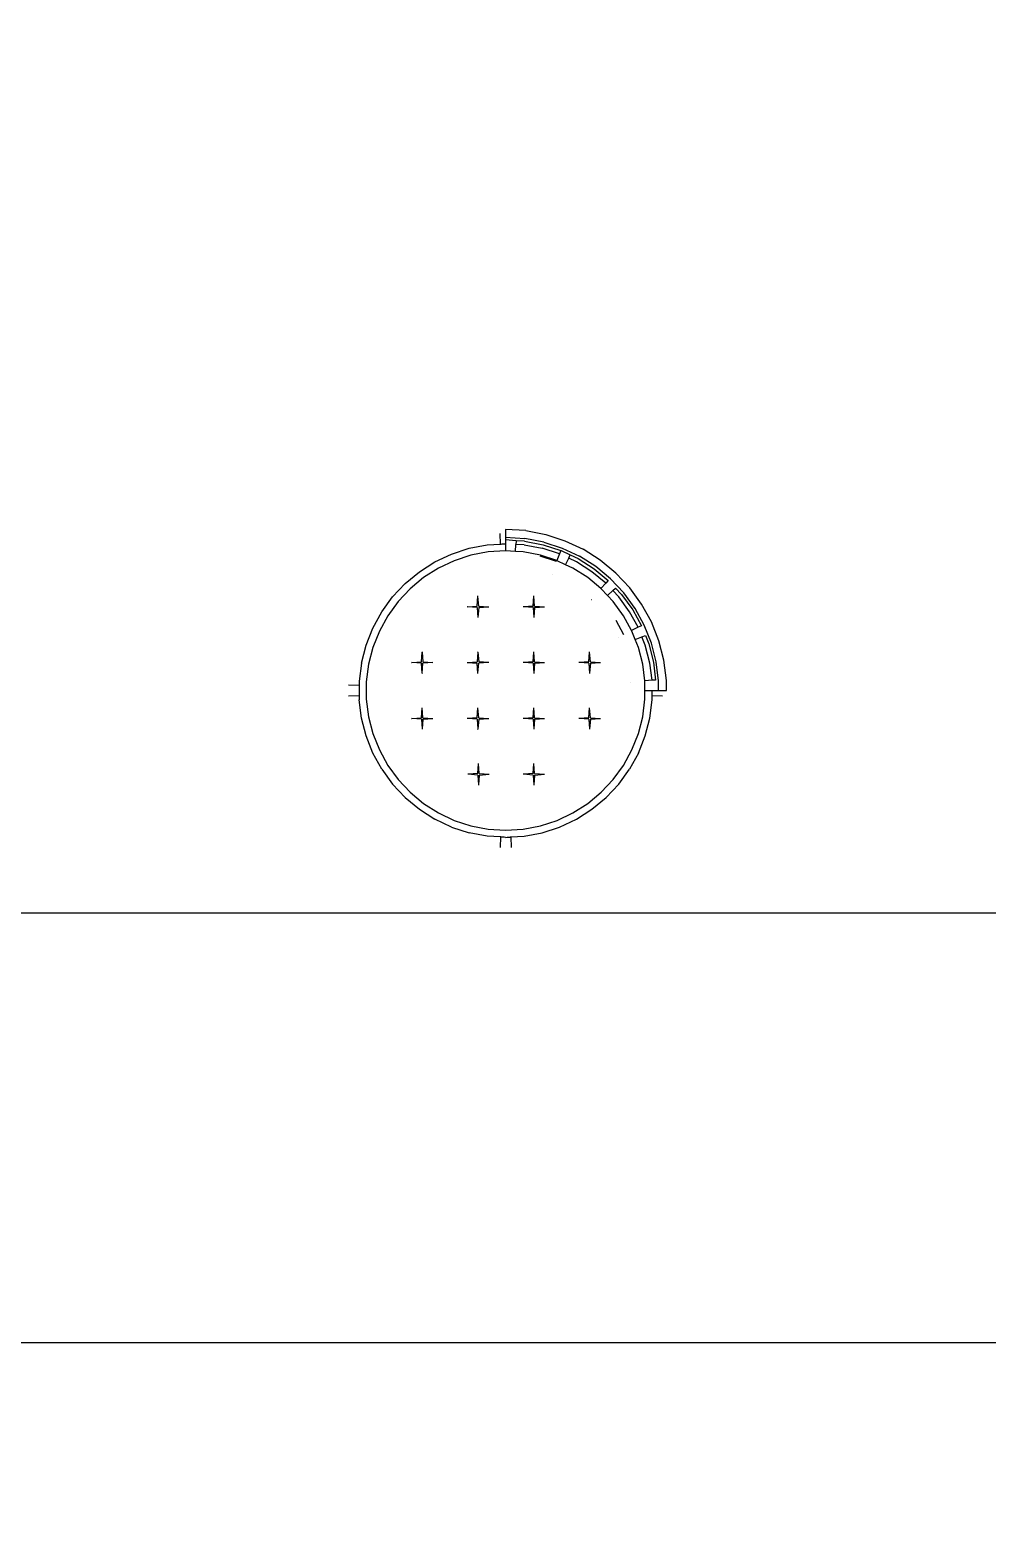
# Model space of a CAD drawing. Header units: millimetres. Extents: x -1966 to 205283, y -140015 to 7000.
# Drawn here: x 93006 to 94343, y -16815 to -14724 of the extents above; entities that cross this region are included whole.
import ezdxf

# ---------------------------------------------------------------- set-up
doc = ezdxf.new("R2010")
doc.units = ezdxf.units.MM
doc.header["$LTSCALE"] = 1000
doc.layers.add('草图平面 01', color=7, linetype='Continuous')

msp = doc.modelspace()

# ---------------------------------------------------------------- hatches: boundary and pattern name
h = msp.add_hatch()
h.set_pattern_fill('ANSI32', color=256)
h.set_pattern_definition([(45, (-300.8124, 21923.082), (-3.36759605, 3.36759605), []), (45, (-298.5674, 21923.082), (-3.36759605, 3.36759605), [])])
h.paths.add_polyline_path([(91775.1, -11556.3), (85475.1, -11556.3), (85475.1, -14456.3), (85675.1, -14456.3), (85675.1, -13956.3), (85675.1, -11756.3), (91775.1, -11756.3)])
h.paths.add_polyline_path([(85475.1, -17576.5), (85475.1, -17713.6, 0.468176), (88775.1, -22150.7), (90477.3, -25756.3), (91477.3, -25756.3), (96875.1, -25756.3), (96875.1, -25656.3), (96875.1, -25556.3), (90698.4, -25556.3), (90602.7, -25556.3), (88975.1, -22156.3), (88975.1, -21156.3), (88775.1, -21156.3), (88775.1, -21950.4, -0.465706), (85665.7, -17776.5), (87775.1, -17776.5), (87775.1, -17576.5), (85668.5, -17576.5), (85675.1, -17076.5), (85675.1, -15356.3), (85475.1, -15356.3)])
h.paths.add_polyline_path([(100725.1, -25556.3), (98875.1, -25556.3), (98875.1, -25756.3), (101675.1, -25756.3), (101675.1, -25356.3), (101475.1, -25356.3), (101475.1, -25556.3)])
h.paths.add_polyline_path([(101675.1, -11556.3), (101275.1, -11556.3), (101275.1, -11756.3), (101475.1, -11756.3), (101475.1, -11956.3), (101675.1, -11956.3)])

# ---------------------------------------------------------------- linework, layer by layer
for p, q in [((93663.2, -15441.4), (93662.7, -15426.7)), ((93670.3, -15421), (93670.3, -15421.1)), ((93698.5, -15422.7), (93670.3, -15421)), ((93670.3, -15421.1), (93670.3, -15431.9)), ((93670.3, -15431.9), (93670.3, -15435.8)), ((93670.3, -15431.9), (93697.2, -15433.6)), ((93685, -15436.8), (93670.3, -15435.8)), ((93670.3, -15435.8), (93670.3, -15441)), ((93685, -15436.8), (93684.6, -15441.9)), ((93696.7, -15437.5), (93685, -15436.8)), ((93696.7, -15437.5), (93722.6, -15442.4)), ((93723.6, -15438.7), (93697.2, -15433.6)), ((93698.5, -15422.7), (93726.3, -15428)), ((93726.3, -15428), (93753.2, -15436.8)), ((93753.2, -15436.8), (93778.7, -15448.8)), ((93571.6, -15466.3), (93594.9, -15455.4)), ((93594.9, -15455.4), (93619.4, -15447.4)), ((93621.8, -15457.1), (93598.6, -15464.7)), ((93619.4, -15447.4), (93644.7, -15442.6)), ((93645.9, -15452.5), (93621.8, -15457.1)), ((93644.7, -15442.6), (93663.2, -15441.4)), ((93670.3, -15451), (93645.9, -15452.5)), ((93663.2, -15441.4), (93663.4, -15441.4)), ((93663.4, -15441.4), (93664.2, -15441.4)), ((93664.2, -15441.4), (93665.3, -15441.3)), ((93665.3, -15441.3), (93666.7, -15441.2)), ((93666.7, -15441.2), (93668.2, -15441.1)), ((93668.2, -15441.1), (93670.3, -15441)), ((93670.3, -15441), (93670.3, -15451)), ((93683.9, -15451.8), (93670.3, -15451)), ((93683.9, -15451.8), (93684.6, -15441.9)), ((93694.8, -15452.5), (93683.9, -15451.8)), ((93696, -15442.6), (93684.6, -15441.9)), ((93718.8, -15457.1), (93694.8, -15452.5)), ((93696, -15442.6), (93721.3, -15447.4)), ((93741.6, -15466), (93718.5, -15458.5)), ((93741.8, -15464.6), (93718.8, -15457.1)), ((93745.5, -15455.3), (93721.3, -15447.4)), ((93722.6, -15442.4), (93747.4, -15450.5)), ((93723.6, -15438.7), (93749.1, -15447)), ((93745.5, -15455.3), (93741.8, -15464.6)), ((93747.4, -15450.5), (93745.5, -15455.3)), ((93747.4, -15450.5), (93747.7, -15450.6)), ((93747.7, -15450.6), (93760.6, -15456.7)), ((93749.1, -15447), (93773.5, -15458.4)), ((93758.4, -15461.3), (93760.6, -15456.7)), ((93760.6, -15456.7), (93771.6, -15461.8)), ((93796.1, -15472.8), (93773.5, -15458.4)), ((93802.6, -15463.9), (93778.7, -15448.8)), ((93549.8, -15480.1), (93571.6, -15466.3)), ((93576.4, -15475.1), (93555.7, -15488.2)), ((93598.6, -15464.7), (93576.4, -15475.1)), ((93742.1, -15464.7), (93741.8, -15464.6)), ((93754.1, -15470.3), (93742.1, -15464.7)), ((93754.1, -15470.3), (93758.4, -15461.3)), ((93764.3, -15475.1), (93754.1, -15470.3)), ((93769.1, -15466.3), (93758.4, -15461.3)), ((93785, -15488.2), (93764.3, -15475.1)), ((93790.8, -15480.1), (93769.1, -15466.3)), ((93771.6, -15461.8), (93793.9, -15476)), ((93793.9, -15476), (93813.6, -15492.3)), ((93816.9, -15489.9), (93796.1, -15472.8)), ((93824.4, -15481.9), (93802.6, -15463.9)), ((93512.4, -15515.3), (93530, -15496.5)), ((93530, -15496.5), (93549.8, -15480.1)), ((93555.7, -15488.2), (93536.9, -15503.8)), ((93735.4, -15484.3), (93735.4, -15484.4)), ((93803.3, -15503.4), (93785, -15488.2)), ((93810.1, -15496.1), (93790.8, -15480.1)), ((93810.1, -15496.1), (93803.3, -15503.4)), ((93813.6, -15492.3), (93810.1, -15496.1)), ((93835.3, -15509.5), (93816.9, -15489.9)), ((93843.7, -15502.5), (93824.4, -15481.9)), ((93497.3, -15536.1), (93512.4, -15515.3)), ((93520.1, -15521.7), (93505.7, -15541.5)), ((93536.9, -15503.8), (93520.1, -15521.7)), ((93630.7, -15528), (93631.7, -15514.3)), ((93631.7, -15514.3), (93631.7, -15514)), ((93632.7, -15528), (93631.7, -15514.3)), ((93708.7, -15528), (93709.7, -15514.3)), ((93709.7, -15514.3), (93709.7, -15514)), ((93710.7, -15528), (93709.7, -15514.3)), ((93790.1, -15519.4), (93790, -15519.4)), ((93803.8, -15503.8), (93803.3, -15503.4)), ((93812.7, -15513.2), (93803.8, -15503.8)), ((93812.7, -15513.2), (93820, -15506.4)), ((93820.6, -15521.7), (93812.7, -15513.2)), ((93820, -15506.4), (93823.7, -15502.9)), ((93828.3, -15515.3), (93820, -15506.4)), ((93835, -15541.5), (93820.6, -15521.7)), ((93823.7, -15502.9), (93832.3, -15512)), ((93843.4, -15536.1), (93828.3, -15515.3)), ((93832.3, -15512), (93847.8, -15533.4)), ((93851.1, -15531.3), (93835.3, -15509.5)), ((93860.3, -15525.4), (93843.7, -15502.5)), ((93484.9, -15558.7), (93497.3, -15536.1)), ((93505.7, -15541.5), (93493.9, -15562.9)), ((93617.1, -15529), (93616.7, -15529)), ((93617.1, -15529), (93630.7, -15528)), ((93630.7, -15530), (93617.1, -15529)), ((93630.7, -15530), (93631.7, -15544)), ((93632.7, -15530), (93631.7, -15544)), ((93632.7, -15528), (93646.4, -15529)), ((93632.7, -15530), (93646.4, -15529)), ((93646.4, -15529), (93646.7, -15529)), ((93695.1, -15529), (93694.7, -15529)), ((93708.7, -15528), (93695.1, -15529)), ((93708.7, -15530), (93695.1, -15529)), ((93708.7, -15530), (93709.7, -15543.6)), ((93710.7, -15530), (93709.7, -15543.6)), ((93710.7, -15528), (93724.4, -15529)), ((93710.7, -15530), (93724.4, -15529)), ((93724.4, -15529), (93724.7, -15529)), ((93846.3, -15562), (93835, -15541.5)), ((93855.3, -15557.7), (93843.4, -15536.1)), ((93847.8, -15533.4), (93860, -15555.5)), ((93864, -15554.8), (93851.1, -15531.3)), ((93873.9, -15550.2), (93860.3, -15525.4)), ((93475.4, -15582.6), (93484.9, -15558.7)), ((93493.9, -15562.9), (93484.9, -15585.7)), ((93709.7, -15543.6), (93709.7, -15544)), ((93835.6, -15568.2), (93824.5, -15548.1)), ((93855.3, -15557.7), (93846.3, -15562)), ((93846.8, -15562.9), (93846.3, -15562)), ((93851.4, -15574.6), (93846.8, -15562.9)), ((93860, -15555.5), (93855.3, -15557.7)), ((93873.9, -15579.8), (93864, -15554.8)), ((93884.3, -15576.4), (93873.9, -15550.2)), ((93469, -15607.6), (93475.4, -15582.6)), ((93828.1, -15572), (93828.1, -15572)), ((93851.4, -15574.6), (93860.7, -15571)), ((93855.8, -15585.7), (93851.4, -15574.6)), ((93860.7, -15571), (93865.5, -15569.1)), ((93865.3, -15582.6), (93860.7, -15571)), ((93871.7, -15607.6), (93865.3, -15582.6)), ((93865.5, -15569.1), (93870.2, -15581)), ((93870.2, -15581), (93876.8, -15606.6)), ((93880.6, -15605.9), (93873.9, -15579.8)), ((93891.4, -15603.8), (93884.3, -15576.4)), ((93484.9, -15585.7), (93478.8, -15609.4)), ((93552.7, -15606), (93553.7, -15592.3)), ((93553.7, -15592), (93553.7, -15592.3)), ((93553.7, -15592.3), (93554.7, -15606)), ((93631.7, -15592.3), (93630.7, -15606)), ((93631.7, -15592.3), (93631.7, -15592)), ((93631.7, -15592.3), (93632.7, -15606)), ((93708.7, -15606), (93709.7, -15592.3)), ((93709.7, -15592.3), (93709.7, -15592)), ((93710.7, -15606), (93709.7, -15592.3)), ((93786.7, -15606), (93787.7, -15592.3)), ((93787.7, -15592.3), (93787.7, -15592)), ((93788.7, -15606), (93787.7, -15592.3)), ((93861.9, -15609.4), (93855.8, -15585.7)), ((93894.9, -15631.8), (93891.4, -15603.8)), ((93469, -15607.6), (93465.7, -15633.1)), ((93478.8, -15609.4), (93475.7, -15633.7)), ((93538.7, -15607), (93539.1, -15607)), ((93539.1, -15607), (93552.7, -15606)), ((93552.7, -15608), (93539.1, -15607)), ((93553.7, -15621.6), (93552.7, -15608)), ((93553.7, -15621.6), (93554.7, -15608)), ((93553.7, -15621.6), (93553.7, -15622)), ((93554.7, -15606), (93568.4, -15607)), ((93568.4, -15607), (93554.7, -15608)), ((93568.4, -15607), (93568.7, -15607)), ((93616.7, -15607), (93617.1, -15607)), ((93617.1, -15607), (93630.7, -15606)), ((93617.1, -15607), (93630.7, -15608)), ((93631.7, -15621.6), (93630.7, -15608)), ((93631.7, -15621.6), (93632.7, -15608)), ((93631.7, -15622), (93631.7, -15621.6)), ((93646.4, -15607), (93632.7, -15606)), ((93646.4, -15607), (93632.7, -15608)), ((93646.7, -15607), (93646.4, -15607)), ((93695.1, -15607), (93694.7, -15607)), ((93708.7, -15606), (93695.1, -15607)), ((93708.7, -15608), (93695.1, -15607)), ((93708.7, -15608), (93709.7, -15621.6)), ((93710.7, -15608), (93709.7, -15621.6)), ((93709.7, -15621.6), (93709.7, -15622)), ((93710.7, -15606), (93724.4, -15607)), ((93710.7, -15608), (93724.4, -15607)), ((93724.4, -15607), (93724.7, -15607)), ((93773.1, -15607), (93772.7, -15607)), ((93786.7, -15606), (93773.1, -15607)), ((93786.7, -15608), (93773.1, -15607)), ((93786.7, -15608), (93787.7, -15621.6)), ((93788.7, -15608), (93787.7, -15621.6)), ((93787.7, -15621.6), (93787.7, -15622)), ((93788.7, -15606), (93802.4, -15607)), ((93788.7, -15608), (93802.4, -15607)), ((93802.4, -15607), (93802.7, -15607)), ((93864.8, -15632.4), (93861.9, -15609.4)), ((93874.8, -15631.7), (93871.7, -15607.6)), ((93876.8, -15606.6), (93879.9, -15631.3)), ((93883.9, -15632.5), (93880.6, -15605.9)), ((93465.7, -15638.8), (93451, -15638.3)), ((93465.7, -15633.1), (93465.7, -15638.8)), ((93465.7, -15638.8), (93465.7, -15639.1)), ((93465.7, -15639.1), (93465.7, -15639.8)), ((93465.7, -15639.8), (93465.7, -15640.9)), ((93465.7, -15640.9), (93465.7, -15642.3)), ((93465.7, -15642.3), (93465.7, -15643.8)), ((93465.7, -15643.8), (93465.7, -15648.1)), ((93475.7, -15633.7), (93475.7, -15658.2)), ((93844.2, -15635), (93844.2, -15635)), ((93874.8, -15631.7), (93864.8, -15632.4)), ((93865, -15633.7), (93864.8, -15632.4)), ((93865, -15646), (93865, -15633.7)), ((93865, -15646), (93874.9, -15646)), ((93865, -15658.2), (93865, -15646)), ((93879.9, -15631.3), (93874.8, -15631.7)), ((93874.9, -15646), (93883.9, -15646)), ((93874.9, -15648.1), (93874.9, -15646)), ((93883.9, -15646), (93883.9, -15632.5)), ((93883.9, -15646), (93894.7, -15646)), ((93894.7, -15646), (93894.9, -15646)), ((93894.9, -15646), (93894.9, -15631.8)), ((93451, -15653.6), (93465.7, -15653.1)), ((93465.7, -15648.1), (93465.7, -15649.7)), ((93465.7, -15649.7), (93465.7, -15651)), ((93465.7, -15651), (93465.7, -15652.2)), ((93465.7, -15652.2), (93465.7, -15652.9)), ((93465.7, -15652.9), (93465.7, -15653.1)), ((93465.7, -15653.1), (93465.7, -15658.8)), ((93469, -15684.4), (93465.7, -15658.8)), ((93475.7, -15658.2), (93478.8, -15682.5)), ((93861.9, -15682.5), (93865, -15658.2)), ((93871.7, -15684.4), (93874.9, -15658.8)), ((93874.9, -15649.7), (93874.9, -15648.1)), ((93874.9, -15651), (93874.9, -15649.7)), ((93874.9, -15652.2), (93874.9, -15651)), ((93874.9, -15652.9), (93874.9, -15652.2)), ((93874.9, -15653.1), (93874.9, -15652.9)), ((93874.9, -15658.8), (93874.9, -15653.1)), ((93874.9, -15653.1), (93889.6, -15653.6)), ((93475.4, -15709.3), (93469, -15684.4)), ((93478.8, -15682.5), (93484.9, -15706.2)), ((93538.7, -15685), (93539.1, -15685)), ((93539.1, -15685), (93552.7, -15684)), ((93552.7, -15686), (93539.1, -15685)), ((93552.7, -15684), (93553.7, -15670.3)), ((93552.7, -15686), (93553.7, -15699.6)), ((93553.7, -15670.3), (93553.7, -15670)), ((93554.7, -15684), (93553.7, -15670.3)), ((93554.7, -15686), (93553.7, -15699.6)), ((93554.7, -15684), (93568.4, -15685)), ((93554.7, -15686), (93568.4, -15685)), ((93568.4, -15685), (93568.7, -15685)), ((93616.4, -15685), (93616.7, -15685)), ((93617.1, -15685), (93616.7, -15685)), ((93630.7, -15684), (93617.1, -15685)), ((93630.7, -15686), (93617.1, -15685)), ((93630.7, -15684), (93631.7, -15670.3)), ((93630.7, -15686), (93631.7, -15699.6)), ((93631.7, -15670.3), (93631.7, -15670)), ((93632.7, -15684), (93631.7, -15670.3)), ((93632.7, -15686), (93631.7, -15699.6)), ((93632.7, -15684), (93646.4, -15685)), ((93632.7, -15686), (93646.4, -15685)), ((93646.4, -15685), (93646.7, -15685)), ((93695.1, -15685), (93694.7, -15685)), ((93708.7, -15684), (93695.1, -15685)), ((93708.7, -15686), (93695.1, -15685)), ((93708.7, -15684), (93709.7, -15670.3)), ((93708.7, -15686), (93709.7, -15699.6)), ((93709.7, -15670.3), (93709.7, -15670)), ((93710.7, -15684), (93709.7, -15670.3)), ((93710.7, -15686), (93709.7, -15699.6)), ((93710.7, -15684), (93724.4, -15685)), ((93710.7, -15686), (93724.4, -15685)), ((93724.4, -15685), (93724.7, -15685)), ((93773.1, -15685), (93772.7, -15685)), ((93786.7, -15684), (93773.1, -15685)), ((93786.7, -15686), (93773.1, -15685)), ((93786.7, -15684), (93787.7, -15670.3)), ((93786.7, -15686), (93787.7, -15699.6)), ((93787.7, -15670.3), (93787.7, -15670)), ((93788.7, -15684), (93787.7, -15670.3)), ((93788.7, -15686), (93787.7, -15699.6)), ((93788.7, -15684), (93802.4, -15685)), ((93788.7, -15686), (93802.4, -15685)), ((93802.4, -15685), (93802.7, -15685)), ((93855.8, -15706.2), (93861.9, -15682.5)), ((93865.3, -15709.3), (93871.7, -15684.4)), ((93484.9, -15733.3), (93475.4, -15709.3)), ((93484.9, -15706.2), (93493.9, -15729)), ((93553.7, -15699.6), (93553.7, -15700)), ((93631.7, -15699.6), (93631.7, -15700)), ((93631.7, -15700.3), (93631.7, -15700)), ((93709.7, -15699.6), (93709.7, -15700)), ((93787.7, -15699.6), (93787.7, -15700)), ((93846.8, -15729), (93855.8, -15706.2)), ((93855.8, -15733.3), (93865.3, -15709.3)), ((93493.9, -15729), (93505.7, -15750.5)), ((93835, -15750.5), (93846.8, -15729)), ((93497.3, -15755.8), (93484.9, -15733.3)), ((93505.7, -15750.5), (93520.1, -15770.3)), ((93631.4, -15762), (93632.4, -15748.3)), ((93632.4, -15748.3), (93632.4, -15748)), ((93633.4, -15762), (93632.4, -15748.3)), ((93708.7, -15762), (93709.7, -15748.3)), ((93709.7, -15748.3), (93709.7, -15748)), ((93710.7, -15762), (93709.7, -15748.3)), ((93820.6, -15770.3), (93835, -15750.5)), ((93855.8, -15733.3), (93843.4, -15755.8)), ((93497.3, -15755.8), (93512.4, -15776.6)), ((93520.1, -15770.3), (93536.9, -15788.1)), ((93617.8, -15763), (93617.4, -15763)), ((93631.4, -15762), (93617.8, -15763)), ((93631.4, -15764), (93617.8, -15763)), ((93631.4, -15764), (93632.4, -15777.6)), ((93633.4, -15764), (93632.4, -15777.6)), ((93633.4, -15762), (93647.1, -15763)), ((93633.4, -15764), (93647.1, -15763)), ((93647.1, -15763), (93647.4, -15763)), ((93695.1, -15763), (93694.7, -15763)), ((93708.7, -15762), (93695.1, -15763)), ((93708.7, -15764), (93695.1, -15763)), ((93708.7, -15764), (93709.7, -15777.6)), ((93710.7, -15764), (93709.7, -15777.6)), ((93710.7, -15762), (93724.4, -15763)), ((93710.7, -15764), (93724.4, -15763)), ((93724.4, -15763), (93724.7, -15763)), ((93803.8, -15788.1), (93820.6, -15770.3)), ((93828.3, -15776.6), (93843.4, -15755.8)), ((93530, -15795.4), (93512.4, -15776.6)), ((93536.9, -15788.1), (93555.7, -15803.7)), ((93632.4, -15777.6), (93632.4, -15778)), ((93709.7, -15777.6), (93709.7, -15778)), ((93785, -15803.7), (93803.8, -15788.1)), ((93810.7, -15795.4), (93828.3, -15776.6)), ((93530, -15795.4), (93549.8, -15811.8)), ((93549.8, -15811.8), (93571.6, -15825.6)), ((93555.7, -15803.7), (93576.4, -15816.8)), ((93764.3, -15816.8), (93785, -15803.7)), ((93769.1, -15825.6), (93790.8, -15811.8)), ((93790.8, -15811.8), (93810.7, -15795.4)), ((93594.9, -15836.6), (93571.6, -15825.6)), ((93576.4, -15816.8), (93598.6, -15827.3)), ((93598.6, -15827.3), (93621.8, -15834.8)), ((93621.8, -15834.8), (93645.9, -15839.4)), ((93694.8, -15839.4), (93718.8, -15834.8)), ((93718.8, -15834.8), (93742.1, -15827.3)), ((93742.1, -15827.3), (93764.3, -15816.8)), ((93745.8, -15836.6), (93769.1, -15825.6)), ((93594.9, -15836.6), (93619.4, -15844.5)), ((93644.7, -15849.3), (93619.4, -15844.5)), ((93663.2, -15850.5), (93644.7, -15849.3)), ((93645.9, -15839.4), (93670.3, -15841)), ((93663.2, -15850.5), (93662.7, -15865.2)), ((93663.4, -15850.5), (93663.2, -15850.5)), ((93664.2, -15850.6), (93663.4, -15850.5)), ((93665.3, -15850.6), (93664.2, -15850.6)), ((93666.7, -15850.7), (93665.3, -15850.6)), ((93668.2, -15850.8), (93666.7, -15850.7)), ((93670.3, -15851), (93668.2, -15850.8)), ((93670.3, -15841), (93694.8, -15839.4)), ((93670.3, -15851), (93672.5, -15850.8)), ((93672.5, -15850.8), (93674, -15850.7)), ((93674, -15850.7), (93675.4, -15850.6)), ((93675.4, -15850.6), (93676.5, -15850.6)), ((93676.5, -15850.6), (93677.2, -15850.5)), ((93677.2, -15850.5), (93677.5, -15850.5)), ((93677.5, -15850.5), (93696, -15849.3)), ((93677.5, -15850.5), (93678, -15865.2)), ((93696, -15849.3), (93721.3, -15844.5)), ((93721.3, -15844.5), (93745.8, -15836.6))]:
    msp.add_line(p, q)
at = {"layer": '草图平面 01'}
for p, q in [((91756.1, -15956.3), (96975.1, -15956.3)), ((91475.1, -16556.3), (96375.1, -16556.3))]:
    msp.add_line(p, q, dxfattribs=at)

doc.saveas('drawing.dxf')
